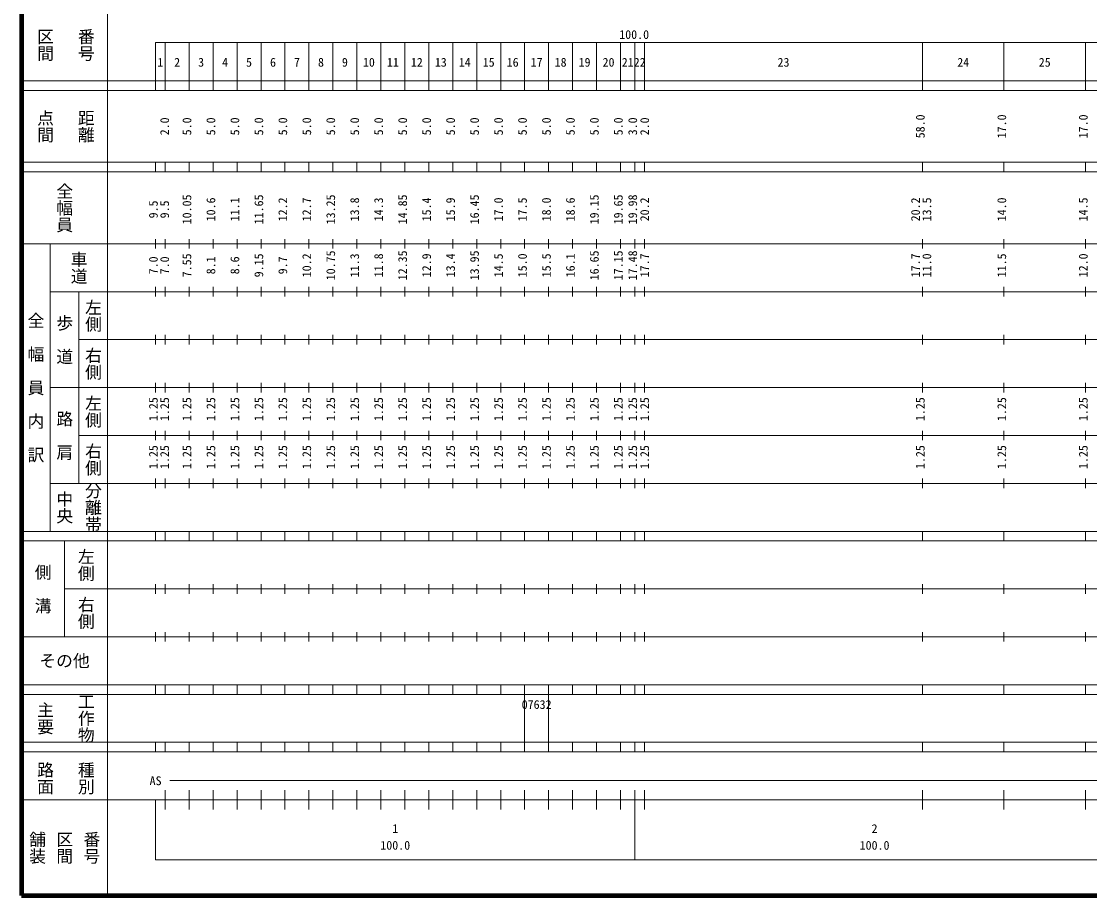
# Model space of a CAD drawing. Units: millimetres on the paper, enlarged 1000 times. Extents: x 40000 to 680000, y 20000 to 380000.
# Drawn here: x 40000 to 262869, y 20000 to 202409 of the extents above; entities that cross this region are included whole.
import ezdxf
from ezdxf.enums import TextEntityAlignment as Align

# ---------------------------------------------------------------- set-up
doc = ezdxf.new("R2010")
doc.units = ezdxf.units.MM
doc.header["$LTSCALE"] = 1000
doc.layers.add('M-TTL', color=2, linetype='Continuous', lineweight=140)
doc.layers.add('M-TTL-BAND', color=7, linetype='Continuous', lineweight=13)
doc.styles.add('@ＭＳ ゴシック', font='')
doc.styles.add('ＭＳ ゴシック', font='')
doc.styles.get('@ＭＳ ゴシック').set_extended_font_data('@MS Gothic')
doc.styles.get('ＭＳ ゴシック').set_extended_font_data('MS Gothic')

msp = doc.modelspace()

# ---------------------------------------------------------------- linework, layer by layer
at = {"layer": 'M-TTL'}
for p, q in [((40000, 380000), (40000, 20000)), ((40000, 20000), (680000, 20000))]:
    msp.add_line(p, q, dxfattribs=at)
at = {"layer": 'M-TTL-BAND'}
for p, q in [((58000, 370000), (58000, 20000)), ((68000, 198000), (579000, 198000)), ((68000, 198000), (68000, 188000)), ((70000, 188000), (70000, 198000)), ((75000, 188000), (75000, 198000)), ((80000, 188000), (80000, 198000)), ((85000, 188000), (85000, 198000)), ((90000, 188000), (90000, 198000)), ((95000, 188000), (95000, 198000)), ((100000, 188000), (100000, 198000)), ((105000, 188000), (105000, 198000)), ((110000, 188000), (110000, 198000)), ((115000, 188000), (115000, 198000)), ((120000, 188000), (120000, 198000)), ((125000, 188000), (125000, 198000)), ((130000, 188000), (130000, 198000)), ((135000, 188000), (135000, 198000)), ((140000, 188000), (140000, 198000)), ((145000, 188000), (145000, 198000)), ((150000, 188000), (150000, 198000)), ((155000, 188000), (155000, 198000)), ((160000, 188000), (160000, 198000)), ((165000, 188000), (165000, 198000)), ((168000, 188000), (168000, 198000)), ((170000, 188000), (170000, 198000)), ((228000, 188000), (228000, 198000)), ((245000, 188000), (245000, 198000)), ((262000, 188000), (262000, 198000)), ((40000, 190000), (579000, 190000)), ((40000, 188000), (579000, 188000)), ((40000, 173000), (579000, 173000)), ((68000, 171000), (68000, 173000)), ((70000, 171000), (70000, 173000)), ((75000, 171000), (75000, 173000)), ((80000, 171000), (80000, 173000)), ((85000, 171000), (85000, 173000)), ((90000, 171000), (90000, 173000)), ((95000, 171000), (95000, 173000)), ((100000, 171000), (100000, 173000)), ((105000, 171000), (105000, 173000)), ((110000, 171000), (110000, 173000)), ((115000, 171000), (115000, 173000)), ((120000, 171000), (120000, 173000)), ((125000, 171000), (125000, 173000)), ((130000, 171000), (130000, 173000)), ((135000, 171000), (135000, 173000)), ((140000, 171000), (140000, 173000)), ((145000, 171000), (145000, 173000)), ((150000, 171000), (150000, 173000)), ((155000, 171000), (155000, 173000)), ((160000, 171000), (160000, 173000)), ((165000, 171000), (165000, 173000)), ((168000, 171000), (168000, 173000)), ((170000, 171000), (170000, 173000)), ((228000, 171000), (228000, 173000)), ((245000, 171000), (245000, 173000)), ((262000, 171000), (262000, 173000)), ((40000, 171000), (579000, 171000)), ((68000, 155000), (68000, 157000)), ((70000, 155000), (70000, 157000)), ((75000, 155000), (75000, 157000)), ((80000, 155000), (80000, 157000)), ((85000, 155000), (85000, 157000)), ((90000, 155000), (90000, 157000)), ((95000, 155000), (95000, 157000)), ((100000, 155000), (100000, 157000)), ((105000, 155000), (105000, 157000)), ((110000, 155000), (110000, 157000)), ((115000, 155000), (115000, 157000)), ((120000, 155000), (120000, 157000)), ((125000, 155000), (125000, 157000)), ((130000, 155000), (130000, 157000)), ((135000, 155000), (135000, 157000)), ((140000, 155000), (140000, 157000)), ((145000, 155000), (145000, 157000)), ((150000, 155000), (150000, 157000)), ((155000, 155000), (155000, 157000)), ((160000, 155000), (160000, 157000)), ((165000, 155000), (165000, 157000)), ((168000, 155000), (168000, 157000)), ((170000, 155000), (170000, 157000)), ((228000, 155000), (228000, 157000)), ((245000, 155000), (245000, 157000)), ((262000, 155000), (262000, 157000)), ((40000, 156000), (579000, 156000)), ((46000, 96000), (46000, 156000)), ((46000, 146000), (579000, 146000)), ((52000, 146000), (52000, 106000)), ((68000, 145000), (68000, 147000)), ((70000, 145000), (70000, 147000)), ((75000, 145000), (75000, 147000)), ((80000, 145000), (80000, 147000)), ((85000, 145000), (85000, 147000)), ((90000, 145000), (90000, 147000)), ((95000, 145000), (95000, 147000)), ((100000, 145000), (100000, 147000)), ((105000, 145000), (105000, 147000)), ((110000, 145000), (110000, 147000)), ((115000, 145000), (115000, 147000)), ((120000, 145000), (120000, 147000)), ((125000, 145000), (125000, 147000)), ((130000, 145000), (130000, 147000)), ((135000, 145000), (135000, 147000)), ((140000, 145000), (140000, 147000)), ((145000, 145000), (145000, 147000)), ((150000, 145000), (150000, 147000)), ((155000, 145000), (155000, 147000)), ((160000, 145000), (160000, 147000)), ((165000, 145000), (165000, 147000)), ((168000, 145000), (168000, 147000)), ((170000, 145000), (170000, 147000)), ((228000, 145000), (228000, 147000)), ((245000, 145000), (245000, 147000)), ((262000, 145000), (262000, 147000)), ((52000, 136000), (579000, 136000)), ((68000, 135000), (68000, 137000)), ((70000, 135000), (70000, 137000)), ((75000, 135000), (75000, 137000)), ((80000, 135000), (80000, 137000)), ((85000, 135000), (85000, 137000)), ((90000, 135000), (90000, 137000)), ((95000, 135000), (95000, 137000)), ((100000, 135000), (100000, 137000)), ((105000, 135000), (105000, 137000)), ((110000, 135000), (110000, 137000)), ((115000, 135000), (115000, 137000)), ((120000, 135000), (120000, 137000)), ((125000, 135000), (125000, 137000)), ((130000, 135000), (130000, 137000)), ((135000, 135000), (135000, 137000)), ((140000, 135000), (140000, 137000)), ((145000, 135000), (145000, 137000)), ((150000, 135000), (150000, 137000)), ((155000, 135000), (155000, 137000)), ((160000, 135000), (160000, 137000)), ((165000, 135000), (165000, 137000)), ((168000, 135000), (168000, 137000)), ((170000, 135000), (170000, 137000)), ((228000, 135000), (228000, 137000)), ((245000, 135000), (245000, 137000)), ((262000, 135000), (262000, 137000)), ((46000, 126000), (579000, 126000)), ((68000, 125000), (68000, 127000)), ((70000, 125000), (70000, 127000)), ((75000, 125000), (75000, 127000)), ((80000, 125000), (80000, 127000)), ((85000, 125000), (85000, 127000)), ((90000, 125000), (90000, 127000)), ((95000, 125000), (95000, 127000)), ((100000, 125000), (100000, 127000)), ((105000, 125000), (105000, 127000)), ((110000, 125000), (110000, 127000)), ((115000, 125000), (115000, 127000)), ((120000, 125000), (120000, 127000)), ((125000, 125000), (125000, 127000)), ((130000, 125000), (130000, 127000)), ((135000, 125000), (135000, 127000)), ((140000, 125000), (140000, 127000)), ((145000, 125000), (145000, 127000)), ((150000, 125000), (150000, 127000)), ((155000, 125000), (155000, 127000)), ((160000, 125000), (160000, 127000)), ((165000, 125000), (165000, 127000)), ((168000, 125000), (168000, 127000)), ((170000, 125000), (170000, 127000)), ((228000, 125000), (228000, 127000)), ((245000, 125000), (245000, 127000)), ((262000, 125000), (262000, 127000)), ((52000, 116000), (579000, 116000)), ((68000, 115000), (68000, 117000)), ((70000, 115000), (70000, 117000)), ((75000, 115000), (75000, 117000)), ((80000, 115000), (80000, 117000)), ((85000, 115000), (85000, 117000)), ((90000, 115000), (90000, 117000)), ((95000, 115000), (95000, 117000)), ((100000, 115000), (100000, 117000)), ((105000, 115000), (105000, 117000)), ((110000, 115000), (110000, 117000)), ((115000, 115000), (115000, 117000)), ((120000, 115000), (120000, 117000)), ((125000, 115000), (125000, 117000)), ((130000, 115000), (130000, 117000)), ((135000, 115000), (135000, 117000)), ((140000, 115000), (140000, 117000)), ((145000, 115000), (145000, 117000)), ((150000, 115000), (150000, 117000)), ((155000, 115000), (155000, 117000)), ((160000, 115000), (160000, 117000)), ((165000, 115000), (165000, 117000)), ((168000, 115000), (168000, 117000)), ((170000, 115000), (170000, 117000)), ((228000, 115000), (228000, 117000)), ((245000, 115000), (245000, 117000)), ((262000, 115000), (262000, 117000)), ((68000, 105000), (68000, 107000)), ((70000, 105000), (70000, 107000)), ((75000, 105000), (75000, 107000)), ((80000, 105000), (80000, 107000)), ((85000, 105000), (85000, 107000)), ((90000, 105000), (90000, 107000)), ((95000, 105000), (95000, 107000)), ((100000, 105000), (100000, 107000)), ((105000, 105000), (105000, 107000)), ((110000, 105000), (110000, 107000)), ((115000, 105000), (115000, 107000)), ((120000, 105000), (120000, 107000)), ((125000, 105000), (125000, 107000)), ((130000, 105000), (130000, 107000)), ((135000, 105000), (135000, 107000)), ((140000, 105000), (140000, 107000)), ((145000, 105000), (145000, 107000)), ((150000, 105000), (150000, 107000)), ((155000, 105000), (155000, 107000)), ((160000, 105000), (160000, 107000)), ((165000, 105000), (165000, 107000)), ((168000, 105000), (168000, 107000)), ((170000, 105000), (170000, 107000)), ((228000, 105000), (228000, 107000)), ((245000, 105000), (245000, 107000)), ((262000, 105000), (262000, 107000)), ((46000, 106000), (579000, 106000)), ((40000, 96000), (579000, 96000)), ((68000, 94000), (68000, 96000)), ((70000, 94000), (70000, 96000)), ((75000, 94000), (75000, 96000)), ((80000, 94000), (80000, 96000)), ((85000, 94000), (85000, 96000)), ((90000, 94000), (90000, 96000)), ((95000, 94000), (95000, 96000)), ((100000, 94000), (100000, 96000)), ((105000, 94000), (105000, 96000)), ((110000, 94000), (110000, 96000)), ((115000, 94000), (115000, 96000)), ((120000, 94000), (120000, 96000)), ((125000, 94000), (125000, 96000)), ((130000, 94000), (130000, 96000)), ((135000, 94000), (135000, 96000)), ((140000, 94000), (140000, 96000)), ((145000, 94000), (145000, 96000)), ((150000, 94000), (150000, 96000)), ((155000, 94000), (155000, 96000)), ((160000, 94000), (160000, 96000)), ((165000, 94000), (165000, 96000)), ((168000, 94000), (168000, 96000)), ((170000, 94000), (170000, 96000)), ((228000, 94000), (228000, 96000)), ((245000, 94000), (245000, 96000)), ((262000, 94000), (262000, 96000)), ((40000, 94000), (579000, 94000)), ((49000, 94000), (49000, 74000)), ((68000, 83000), (68000, 85000)), ((70000, 83000), (70000, 85000)), ((75000, 83000), (75000, 85000)), ((80000, 83000), (80000, 85000)), ((85000, 83000), (85000, 85000)), ((90000, 83000), (90000, 85000)), ((95000, 83000), (95000, 85000)), ((100000, 83000), (100000, 85000)), ((105000, 83000), (105000, 85000)), ((110000, 83000), (110000, 85000)), ((115000, 83000), (115000, 85000)), ((120000, 83000), (120000, 85000)), ((125000, 83000), (125000, 85000)), ((130000, 83000), (130000, 85000)), ((135000, 83000), (135000, 85000)), ((140000, 83000), (140000, 85000)), ((145000, 83000), (145000, 85000)), ((150000, 83000), (150000, 85000)), ((155000, 83000), (155000, 85000)), ((160000, 83000), (160000, 85000)), ((165000, 83000), (165000, 85000)), ((168000, 83000), (168000, 85000)), ((170000, 83000), (170000, 85000)), ((228000, 83000), (228000, 85000)), ((245000, 83000), (245000, 85000)), ((262000, 83000), (262000, 85000)), ((49000, 84000), (579000, 84000)), ((40000, 74000), (579000, 74000)), ((68000, 73000), (68000, 75000)), ((70000, 73000), (70000, 75000)), ((75000, 73000), (75000, 75000)), ((80000, 73000), (80000, 75000)), ((85000, 73000), (85000, 75000)), ((90000, 73000), (90000, 75000)), ((95000, 73000), (95000, 75000)), ((100000, 73000), (100000, 75000)), ((105000, 73000), (105000, 75000)), ((110000, 73000), (110000, 75000)), ((115000, 73000), (115000, 75000)), ((120000, 73000), (120000, 75000)), ((125000, 73000), (125000, 75000)), ((130000, 73000), (130000, 75000)), ((135000, 73000), (135000, 75000)), ((140000, 73000), (140000, 75000)), ((145000, 73000), (145000, 75000)), ((150000, 73000), (150000, 75000)), ((155000, 73000), (155000, 75000)), ((160000, 73000), (160000, 75000)), ((165000, 73000), (165000, 75000)), ((168000, 73000), (168000, 75000)), ((170000, 73000), (170000, 75000)), ((228000, 73000), (228000, 75000)), ((245000, 73000), (245000, 75000)), ((262000, 73000), (262000, 75000)), ((40000, 64000), (579000, 64000)), ((68000, 62000), (68000, 64000)), ((70000, 62000), (70000, 64000)), ((75000, 62000), (75000, 64000)), ((80000, 62000), (80000, 64000)), ((85000, 62000), (85000, 64000)), ((90000, 62000), (90000, 64000)), ((95000, 62000), (95000, 64000)), ((100000, 62000), (100000, 64000)), ((105000, 62000), (105000, 64000)), ((110000, 62000), (110000, 64000)), ((115000, 62000), (115000, 64000)), ((120000, 62000), (120000, 64000)), ((125000, 62000), (125000, 64000)), ((130000, 62000), (130000, 64000)), ((135000, 62000), (135000, 64000)), ((140000, 62000), (140000, 64000)), ((145000, 50000), (145000, 64000)), ((150000, 62000), (150000, 64000)), ((155000, 62000), (155000, 64000)), ((160000, 62000), (160000, 64000)), ((165000, 62000), (165000, 64000)), ((168000, 62000), (168000, 64000)), ((170000, 62000), (170000, 64000)), ((228000, 62000), (228000, 64000)), ((245000, 62000), (245000, 64000)), ((262000, 62000), (262000, 64000)), ((40000, 62000), (579000, 62000)), ((145000, 52000), (145000, 62000)), ((150000, 52000), (150000, 62000)), ((40000, 52000), (579000, 52000)), ((68000, 50000), (68000, 52000)), ((70000, 50000), (70000, 52000)), ((75000, 50000), (75000, 52000)), ((80000, 50000), (80000, 52000)), ((85000, 50000), (85000, 52000)), ((90000, 50000), (90000, 52000)), ((95000, 50000), (95000, 52000)), ((100000, 50000), (100000, 52000)), ((105000, 50000), (105000, 52000)), ((110000, 50000), (110000, 52000)), ((115000, 50000), (115000, 52000)), ((120000, 50000), (120000, 52000)), ((125000, 50000), (125000, 52000)), ((130000, 50000), (130000, 52000)), ((135000, 50000), (135000, 52000)), ((140000, 50000), (140000, 52000)), ((145000, 50000), (145000, 52000)), ((150000, 50000), (150000, 52000)), ((155000, 50000), (155000, 52000)), ((160000, 50000), (160000, 52000)), ((165000, 50000), (165000, 52000)), ((168000, 50000), (168000, 52000)), ((170000, 50000), (170000, 52000)), ((228000, 50000), (228000, 52000)), ((245000, 50000), (245000, 52000)), ((262000, 50000), (262000, 52000)), ((40000, 50000), (579000, 50000)), ((71000, 44000), (565000, 44000)), ((70000, 38000), (70000, 42000)), ((75000, 38000), (75000, 42000)), ((80000, 38000), (80000, 42000)), ((85000, 38000), (85000, 42000)), ((90000, 38000), (90000, 42000)), ((95000, 38000), (95000, 42000)), ((100000, 38000), (100000, 42000)), ((105000, 38000), (105000, 42000)), ((110000, 38000), (110000, 42000)), ((115000, 38000), (115000, 42000)), ((120000, 38000), (120000, 42000)), ((125000, 38000), (125000, 42000)), ((130000, 38000), (130000, 42000)), ((135000, 38000), (135000, 42000)), ((140000, 38000), (140000, 42000)), ((145000, 38000), (145000, 42000)), ((150000, 38000), (150000, 42000)), ((155000, 38000), (155000, 42000)), ((160000, 38000), (160000, 42000)), ((165000, 38000), (165000, 42000)), ((168000, 27500), (168000, 42000)), ((170000, 38000), (170000, 42000)), ((228000, 38000), (228000, 42000)), ((245000, 38000), (245000, 42000)), ((262000, 38000), (262000, 42000)), ((40000, 40000), (579000, 40000)), ((68000, 40000), (68000, 27500)), ((68000, 27500), (579000, 27500))]:
    msp.add_line(p, q, dxfattribs=at)

# ---------------------------------------------------------------- texts
at = {"layer": 'M-TTL-BAND', "style": '@ＭＳ ゴシック'}
for s, p in [('区間', (45000, 197500)), ('番号', (53500, 197500)), ('点間', (45000, 180500)), ('距離', (53500, 180500)), ('全幅員', (49000, 163500)), ('車道', (52000, 151000)), ('左側', (55000, 141000)), ('全\u3000幅\u3000員\u3000内\u3000訳', (43000, 126000)), ('歩\u3000道', (49000, 136000)), ('右側', (55000, 131000)), ('左側', (55000, 121000)), ('路\u3000肩', (49000, 116000)), ('右側', (55000, 111000)), ('分離帯', (55000, 101000)), ('中央', (49000, 101000)), ('左側', (53500, 89000)), ('側\u3000溝', (44500, 84000)), ('右側', (53500, 79000)), ('主要', (45000, 57000)), ('工作物', (53500, 57000)), ('路面', (45000, 44500)), ('種別', (53500, 44500)), ('舗装', (43333, 30000)), ('区間', (49000, 30000)), ('番号', (54667, 30000))]:
    msp.add_text(s, height=2566, rotation=270, dxfattribs=at).set_placement(p, align=Align.MIDDLE_CENTER)
at = {"layer": 'M-TTL-BAND', "style": 'ＭＳ ゴシック'}
for s, p in [('100.0', (167844, 198195)), ('1', (69000, 192405)), ('2', (72500, 192405)), ('3', (77500, 192405)), ('4', (82500, 192405)), ('5', (87500, 192405)), ('6', (92500, 192405)), ('7', (97500, 192405)), ('8', (102500, 192405)), ('9', (107500, 192405)), ('10', (112500, 192405)), ('11', (117500, 192405)), ('12', (122500, 192405)), ('13', (127500, 192405)), ('14', (132500, 192405)), ('15', (137500, 192405)), ('16', (142500, 192405)), ('17', (147500, 192405)), ('18', (152500, 192405)), ('19', (157500, 192405)), ('20', (162500, 192405)), ('21', (166500, 192405)), ('22', (169000, 192405)), ('23', (199000, 192405)), ('24', (236500, 192405)), ('25', (253500, 192405)), ('07632', (147500, 58405)), ('AS', (68000, 42500)), ('1', (118000, 32523)), ('2', (218000, 32523)), ('100.0', (118000, 29033)), ('100.0', (218000, 29033))]:
    msp.add_text(s, height=1833, dxfattribs=at).set_placement(p, align=Align.BOTTOM_CENTER)
for s, p in [('58.0', (229000, 180500)), ('17.0', (246000, 180500)), ('17.0', (263000, 180500)), ('2.0', (71353, 180500)), ('5.0', (76000, 180500)), ('5.0', (81000, 180500)), ('5.0', (86000, 180500)), ('5.0', (91000, 180500)), ('5.0', (96000, 180500)), ('5.0', (101000, 180500)), ('5.0', (106000, 180500)), ('5.0', (111000, 180500)), ('5.0', (116000, 180500)), ('5.0', (121000, 180500)), ('5.0', (126000, 180500)), ('5.0', (131000, 180500)), ('5.0', (136000, 180500)), ('5.0', (141000, 180500)), ('5.0', (146000, 180500)), ('5.0', (151000, 180500)), ('5.0', (156000, 180500)), ('5.0', (161000, 180500)), ('5.0', (166000, 180500)), ('3.0', (169000, 180500)), ('2.0', (171496, 180500)), ('10.05', (76000, 163174)), ('10.6', (81000, 163174)), ('11.1', (86000, 163174)), ('11.65', (91000, 163174)), ('12.2', (96000, 163174)), ('12.7', (101000, 163174)), ('13.25', (106000, 163174)), ('13.8', (111000, 163174)), ('14.3', (116000, 163174)), ('14.85', (121000, 163174)), ('15.4', (126000, 163174)), ('15.9', (131000, 163174)), ('16.45', (136000, 163174)), ('17.0', (141000, 163174)), ('17.5', (146000, 163174)), ('18.0', (151000, 163174)), ('18.6', (156000, 163174)), ('19.15', (161000, 163174)), ('19.65', (166000, 163174)), ('19.98', (169000, 163174)), ('20.2', (171496, 163174)), ('20.2', (228000, 163174)), ('13.5', (230370, 163174)), ('14.0', (246000, 163174)), ('14.5', (263000, 163174)), ('9.5', (69000, 163174)), ('9.5', (71353, 163174)), ('7.55', (76000, 151500)), ('9.15', (91000, 151500)), ('10.2', (101000, 151500)), ('10.75', (106000, 151500)), ('11.3', (111000, 151500)), ('11.8', (116000, 151500)), ('12.35', (121000, 151500)), ('12.9', (126000, 151500)), ('13.4', (131000, 151500)), ('13.95', (136000, 151500)), ('14.5', (141000, 151500)), ('15.0', (146000, 151500)), ('15.5', (151000, 151500)), ('16.1', (156000, 151500)), ('16.65', (161000, 151500)), ('17.15', (166000, 151500)), ('17.48', (169000, 151500)), ('17.7', (171496, 151500)), ('17.7', (228000, 151500)), ('11.0', (230370, 151500)), ('11.5', (246000, 151500)), ('12.0', (263000, 151500)), ('7.0', (69000, 151500)), ('7.0', (71353, 151500)), ('8.1', (81000, 151500)), ('8.6', (86000, 151500)), ('9.7', (96000, 151500)), ('1.25', (69000, 121500)), ('1.25', (71353, 121500)), ('1.25', (76000, 121500)), ('1.25', (81000, 121500)), ('1.25', (86000, 121500)), ('1.25', (91000, 121500)), ('1.25', (96000, 121500)), ('1.25', (101000, 121500)), ('1.25', (106000, 121500)), ('1.25', (111000, 121500)), ('1.25', (116000, 121500)), ('1.25', (121000, 121500)), ('1.25', (126000, 121500)), ('1.25', (131000, 121500)), ('1.25', (136000, 121500)), ('1.25', (141000, 121500)), ('1.25', (146000, 121500)), ('1.25', (151000, 121500)), ('1.25', (156000, 121500)), ('1.25', (161000, 121500)), ('1.25', (166000, 121500)), ('1.25', (169000, 121500)), ('1.25', (171496, 121500)), ('1.25', (229000, 121500)), ('1.25', (246000, 121500)), ('1.25', (263000, 121500)), ('1.25', (69000, 111500)), ('1.25', (71353, 111500)), ('1.25', (76000, 111500)), ('1.25', (81000, 111500)), ('1.25', (86000, 111500)), ('1.25', (91000, 111500)), ('1.25', (96000, 111500)), ('1.25', (101000, 111500)), ('1.25', (106000, 111500)), ('1.25', (111000, 111500)), ('1.25', (116000, 111500)), ('1.25', (121000, 111500)), ('1.25', (126000, 111500)), ('1.25', (131000, 111500)), ('1.25', (136000, 111500)), ('1.25', (141000, 111500)), ('1.25', (146000, 111500)), ('1.25', (151000, 111500)), ('1.25', (156000, 111500)), ('1.25', (161000, 111500)), ('1.25', (166000, 111500)), ('1.25', (169000, 111500)), ('1.25', (171496, 111500)), ('1.25', (229000, 111500)), ('1.25', (246000, 111500)), ('1.25', (263000, 111500))]:
    msp.add_text(s, height=1833, rotation=90, dxfattribs=at).set_placement(p, align=Align.BOTTOM_CENTER)
msp.add_text('その他', height=2566, dxfattribs=at).set_placement((49000, 69000), align=Align.MIDDLE_CENTER)

doc.saveas('drawing.dxf')
